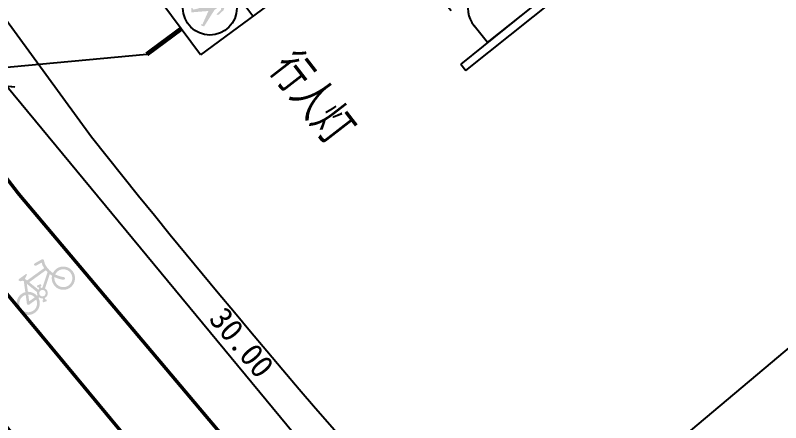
# Model space of a CAD drawing. Header units: millimetres. Extents: x 7233 to 195995, y 19522 to 226352.
# Drawn here: x 10286.27 to 10319.35, y 22398.96 to 22416.57 of the extents above; entities that cross this region are included whole.
import ezdxf

# ---------------------------------------------------------------- set-up
doc = ezdxf.new("R2010")
doc.units = ezdxf.units.MM
doc.linetypes.add('ACAD_ISO10W100', pattern=[18, 12, -3, 0, -3])
for name, color, linetype in [('@-交通信号', 7, 'Continuous'), ('@-监控设备', 7, 'Continuous'), ('@-设计标注', 7, 'Continuous'), ('@-道路红线', 1, 'Continuous'), ('AXIS', 2, 'Continuous')]:
    doc.layers.add(name, color=color, linetype=linetype)
doc.layers.add('@-道路标线', color=255, linetype='Continuous', lineweight=0)
doc.styles.add('--黑体', font='simhei.ttf')
doc.styles.add('宋体', font='')
doc.styles.add('黑体', font='simhei.ttf')
doc.styles.get('宋体').set_extended_font_data('SimSun')
doc.dimstyles.new('标志标注', dxfattribs={"dimtxt": 1, "dimasz": 0.5, "dimexe": 0, "dimexo": 0, "dimgap": 0.25, "dimtad": 1, "dimzin": 0, "dimdsep": 46, "dimtxsty": '--黑体', "dimblk": 'ARCHTICK', "dimcen": 0.09, "dimadec": 0, "dimazin": 0, "dimtfac": 1, "dimtix": 1, "dimtmove": 2, "dimatfit": 0, "dimfxl": 1, "dimtolj": 1, "dimtzin": 0, "dimarcsym": 0})

# ---------------------------------------------------------------- blocks, each defined once
blk = doc.blocks.new('_ArchTick')
at = {"color": 0, "linetype": 'ByBlock', "const_width": 0.15}
blk.add_lwpolyline([(-0.5, -0.5), (0.5, 0.5)], dxfattribs=at)
blk = doc.blocks.new('*D58')
at = {"layer": '@-设计标注', "color": 0, "lineweight": -2, "ltscale": 1.5, "transparency": 16777216}
for p, q in [((10283.85803052784, 22411.80802211237), (10285.90661649164, 22413.50331891631)), ((10285.90661649164, 22413.50331891631), (10305.03308086771, 22390.3910200157)), ((10302.98449490391, 22388.69572321176), (10305.03308086771, 22390.3910200157))]:
    blk.add_line(p, q, dxfattribs=at)
at = {"layer": 'Defpoints', "color": 0, "ltscale": 1.5, "transparency": 16777216}
for p in [(10283.85803052784, 22411.80802211237, 3.54891667e-08), (10305.03308086771, 22390.3910200157), (10302.98449490391, 22388.69572321176, 3.54891667e-08)]:
    blk.add_point(p, dxfattribs=at)
at = {"layer": '@-设计标注', "color": 0, "lineweight": -2, "ltscale": 1.5, "transparency": 16777216, "xscale": 0.5, "yscale": 0.5, "zscale": 0.5}
for p, rotation in [((10285.90661649164, 22413.50331891631), 129.6092825117406), ((10305.03308086771, 22390.3910200157), 309.6092825117407)]:
    blk.add_blockref('_ArchTick', p, dxfattribs=dict(at, rotation=rotation))
at = {"layer": '@-设计标注', "color": 0, "ltscale": 1.5, "transparency": 16777216, "insert": (10296.05198429805, 22402.42891281031), "char_height": 1, "attachment_point": 5, "rotation": 309.6092825117407, "style": '--黑体'}
blk.add_mtext('\\A1;30.00', dxfattribs=at)
blk = doc.blocks.new('A$C3CD052C4')
at = {"layer": '@-交通信号'}
h = blk.add_hatch(color=256, dxfattribs=at)
h.paths.add_polyline_path([(0.1983859571773792, 4.356085207038632), (0.3037263108562911, 4.182178008431947), (0.3200045453995699, 3.934058719638415), (0.3810483660345199, 3.966599105235218), (0.4013966001366498, 4.275731142948644), (0.2752394003473455, 4.548255585470542), (0.1207051664969185, 4.589344146314033), (0.1368730835529277, 4.649943680897195), (0.157221317771473, 4.715024181221452), (0.1409426421305398, 4.776036930097689), (0.1002470557141351, 4.8142541802099), (0.04286595714802388, 4.829918102943338), (-0.01451514147629496, 4.814254180208081), (-0.05521072783449199, 4.77603693009587), (-0.07148940341721755, 4.715024181205081), (-0.05114116919867229, 4.649943680909928), (-0.03497325220087077, 4.589344146312214), (-0.1895074860512977, 4.548255585452353), (-0.3156646858988097, 4.275731142926816), (-0.2953164516802644, 3.966599105244313), (-0.2342726311035221, 3.934058719632958), (-0.2179943965602433, 4.182178008441042), (-0.1126540429395391, 4.356085207034994), (-0.1126540428813314, 3.967285207005261), (-0.2342726310889702, 3.267445207033234), (-0.279085850372212, 3.25705659617779), (-0.2912468931463081, 3.189701124136263), (-0.1126540429249872, 3.189685207004004), (0.04286595720623154, 3.967285207021632), (0.1983859571919311, 3.189685207022194), (0.3769788072968367, 3.18970112414172), (0.3648177647555713, 3.257056596183247), (0.3200045454141218, 3.267445207024139), (0.1983859571773792, 3.967285207023451)])
h.paths.add_polyline_path([(-0.06118429476919118, 1.636378291499568), (-0.3482229192304658, 0.9205713478113466), (-0.4579572204529541, 0.9188305799580121), (-0.4771172687906073, 0.8874937784821668), (-0.3065058634529123, 0.7793136970540218), (0.08171556417073589, 1.403055258662789), (0.3901159533270402, 0.8554683633010427), (0.3610900809726445, 0.822830726599932), (0.3647185906738741, 0.7974457475393137), (0.4082571785402251, 0.7793136970467458), (0.506219883376616, 0.8590945566884329), (0.2014475629403023, 1.638771373256532), (0.2159607196663273, 2.019543891745343), (0.3683466593938647, 1.85998217249653), (0.408250562948524, 1.595980882662843), (0.4737198686198099, 1.636111189556686), (0.4445396291994257, 1.94701568977689), (0.3030383364821319, 2.150094438551605), (0.1325111714249942, 2.208116783383957), (0.1252545931201894, 2.251633812893488, 0.2072279350689316), (0.1346140927344095, 2.450030692549262, 0.0711061981058181), (0.1193633821385447, 2.472137523831407, 0.0975891202728249), (0.1034852991870139, 2.48372346323049, 0.0222332267681968), (0.08456203251262195, 2.491531811232562, 0.0407986121601978), (0.07378418094594963, 2.494460636444273, 0.0459787038497324), (0.04555813709157519, 2.49706172911101, 0.0363583218134128), (0.009835170960286632, 2.494460636444273, 0.02830864803348), (-0.00935821476741694, 2.490530535462312, 0.0246906909628924), (-0.03075985630857758, 2.483723463228671, 0.079384576499933), (-0.05583795587881468, 2.469505774046411, 0.1243502617140169), (-0.06706480044522323, 2.454712290782481, 0.0811445592898371), (-0.07183741006883793, 2.435193731856998, 0.0695555518301039), (-0.0704105976910796, 2.411836468469119, 0.0047304574096672), (-0.06829578496399336, 2.401883111553616, 0.0090106909384495), (-0.06704230702598579, 2.39668994594831, 0.057141586892112), (-0.06096273110597394, 2.380969756777631, -0.0682413411958788), (-0.05615765994298272, 2.367678773531225, -0.1243534000053011), (-0.05688904688577168, 2.34781299745373, 0.0894556629479959), (-0.05978576498455368, 2.320536050174269, 0.0148189027599731), (-0.05776430989499204, 2.300840494513977, -0.0224194918720017), (-0.05592311613145284, 2.279750535453786, 0.0428473774026392), (-0.05615765994298272, 2.26976586341334, 0.1828745618122536), (-0.05377668564324267, 2.264489678782411, 0.101618928131842), (-0.04527257199515589, 2.258886470561265, 0.0299215739039949), (-0.001733984012389556, 2.249434136931086), (-0.001733984012389556, 2.204490589996567), (-0.1098946226702537, 2.1785597586113), (-0.1807460487616481, 2.085614511275708), (-0.2914515398006188, 1.939557423202132), (-0.3313056047336431, 1.904149619640521), (-0.5062198836385505, 1.793500335124918), (-0.4530814243044006, 1.753666386819532), (-0.2629672755283536, 1.852729243923022), (-0.2161719821888255, 1.877593834708023), (-0.1098946225974942, 2.021437714965941)])
for p, q in [((-1.402307950018439, 5.60923179994461), (-1.402307949960232, -1.2732925824821e-11)), ((1.402307949902024, 5.609231799970075), (-1.402307950018439, 5.60923179994461)), ((1.402307949902024, 5.609231799970075), (1.402307949960232, 1.2732925824821e-11)), ((1.402307949989336, 2.804615899991404), (-1.402307950047543, 2.804615899995042)), ((1.402307949960232, 1.2732925824821e-11), (-1.402307949960232, -1.2732925824821e-11))]:
    blk.add_line(p, q, dxfattribs=at)
at = {"layer": '@-交通信号', "color": 1}
blk.add_circle((-1.01863406598568e-10, 4.206923849938903), 1.166399999991831, dxfattribs=at)
at = {"layer": '@-交通信号', "color": 3}
blk.add_circle((0.01579213106015231, 1.529717030643951), 1.166399999991831, dxfattribs=at)
blk = doc.blocks.new('A$C2DB36726')
at = {"layer": '@-交通信号', "color": 0}
for p, q in [((0.2707398048805771, 19.10640261614753), (0.9259002011531264, 19.10640261593107)), ((0.2707398048805771, 19.10640261614753), (0.2707398046186427, 18.35591820855552)), ((0.9259002011094708, 18.92063621809211), (0.2707398048369214, 18.92063621830857)), ((0.9253979073982918, 19.10640261590197), (0.2712420986790676, 19.10640261612934)), ((0.9253979073982918, 19.10640261590197), (0.2712420986790676, 19.10640261612934)), ((0.2712420986790676, 19.10640261612934), (0.2712420986790676, 19.10640261612934)), ((0.2712420986790676, 19.10640261612934), (0.2712420986790676, 19.10640261612934)), ((0.2712420986790676, 19.10640261612934), (0.2712420986790676, 19.10640261612934)), ((-0.3209045677649556, 18.30859194169352), (-0.9192245643789648, 18.24877299190848)), ((-0.9192245643789648, 18.24877299190848), (-0.9192245643935166, 18.18368659783846)), ((-0.3209045677649556, 18.30859194169352), (-0.1713245685823495, 18.30859194162804)), ((-0.1713245686114533, 18.32354994156594), (-0.0226563893957064, 18.32354994148591)), ((-0.1713245686114533, 18.32354994156594), (-0.1713245688588358, 17.57564994580025)), ((-0.0969904790108558, 18.32354994152592), (-0.0969904792582384, 17.57564994576023)), ((-0.0226563893957064, 18.32354994148591), (0.5983200027985732, 18.39205774797847)), ((-0.0226563893957064, 18.32354994148591), (-0.0226563896867447, 17.57564994576751)), ((0.5983200027985732, 18.39205774797847), (0.5983200024638791, 17.36515759836948)), ((-0.1713245686696609, 18.187432142342), (-4.513443640476908, 18.15070427520186)), ((-0.919224564480828, 17.97338742789361), (-0.919224564509932, 17.92581245998372)), ((-0.919224564480828, 17.97338742789361), (-0.1713245687133167, 17.97338742760803)), ((-0.919224564509932, 17.92581245998372), (-0.1713245687133167, 17.92581245971087)), ((-4.513443640593323, 17.74367269070717), (-0.1713245688006282, 17.71176774502237)), ((-0.9192245645681396, 17.65042689591973), (-0.9192245645390356, 17.71551328999158)), ((-0.3209045680123381, 17.59060794576908), (-0.9192245645681396, 17.65042689591973)), ((-0.3209045680123381, 17.59060794576908), (-0.171324568829732, 17.59060794569086)), ((-0.1713245688588358, 17.57564994580025), (-0.0226563896867447, 17.57564994576751)), ((0.271242098082439, 17.3651575985059), (-0.0226563896867447, 17.57564994576751)), ((0.271242098082439, 17.3651575985059), (0.5983200024638791, 17.36515759836948)), ((0.7613621964701452, 2.347801022608109), (0.2707397992198821, 2.347801022780913)), ((0.7593641026905971, 2.348681556273731), (0.2737369399110321, 2.348681556437441)), ((0.9229030548449372, 2.3486815562228), (0.2737369399110321, 2.348681556437441)), ((0.0299159998976393, 0.2393280113028595), (0.1809917992650298, 0.907442772973809)), ((0.2707397987396689, 0.907442772957438), (0.1809917992650298, 0.907442772973809)), ((0.574532512924634, 0.9074427728555748), (0.5745325126481476, 0.0897480119783723)), ((0.574532512924634, 0.9074427728555748), (0.6221074808272534, 0.9074427728428418)), ((0.6221074808272534, 0.9074427728428418), (0.6221074806089746, 0.0897480119328975)), ((0.9259001950122184, 0.9074427727409784), (1.015648194545065, 0.9074427726773135)), ((1.166723993461346, 0.2393280109045008), (1.015648194545065, 0.9074427726773135)), ((4.36557e-11, 0.0897480121329864), (1.196639993213466, 0.0897480117782834)), ((4.36557e-11, 0.0897480121329864), (0, 0)), ((0, 0), (1.196639993213466, -4.129106e-10)), ((0.0299159998976393, 0.2393280113028595), (0.0299159998685354, 0.0897480121311674)), ((1.166723993461346, 0.2393280109045008), (1.166723993388586, 0.0897480117801024)), ((1.196639993213466, 0.0897480117782834), (1.196639993213466, -4.129106e-10))]:
    blk.add_line(p, q, dxfattribs=at)
at = {"layer": '@-交通信号', "color": 7}
for p, q in [((0.9259002011531264, 19.10640261593107), (0.9259001947939396, 0.0897480118292151)), ((0.2707398042985005, 17.36551734515706), (0.2707397984631825, 0.0897480120820547))]:
    blk.add_line(p, q, dxfattribs=at)
at = {"layer": '@-交通信号'}
for p, q in [((-12.1218710076937, 18.12840390377459), (-15.8343094830343, 18.11798026906035)), ((-4.513443640476908, 18.15070427520186), (-12.1218710076937, 18.12840390377459)), ((-15.83430948319437, 17.77209954725003), (-12.12187100781011, 17.76304469104434)), ((-12.12187100781011, 17.76304469104434), (-4.513443640593323, 17.74367269070717))]:
    blk.add_line(p, q, dxfattribs=at)
blk.add_lwpolyline([(-15.8343094830343, 18.11798026906035), (-15.83430948319437, 17.77209954725003)], dxfattribs=at)
at = {"layer": '@-交通信号', "color": 7, "const_width": 0.5983199966045227}
blk.add_lwpolyline([(0.9259001963218906, 4.741081008987748), (0.2707398000493413, 4.741081009204208)], dxfattribs=at)
at = {"layer": '@-交通信号', "color": 0, "const_width": 0.5983199966045227}
for points in [[(0.9259001959435408, 3.544441015752454), (0.2707397996564396, 3.544441015970733)], [(0.9259001955069834, 2.347801022577186), (0.270739799234434, 2.347801022793646)], [(0.9259001951286336, 1.151161029341892), (0.2707397988415323, 1.151161029558352)]]:
    blk.add_lwpolyline(points, dxfattribs=at)
at = {"layer": '@-交通信号', "color": 0}
blk.add_solid([(0.0347330058575608, 11.52532118873387), (0.0347330059303204, 11.64498518801702), (0.3937250038725324, 11.58515318823447)], dxfattribs=at)
blk = doc.blocks.new('A$C7B111818')
at = {"layer": '@-监控设备', "linetype": 'ByBlock', "lineweight": 20}
for p, q in [((0.3557280376553535, 16.72901467001065), (0.3510674685239792, 16.07184614287689)), ((0.9282715991139412, 16.56227802904323), (0.3545744121074676, 16.56634662672877)), ((0.3557280376553535, 16.72901467001065), (0.9294252246618271, 16.72494607232511)), ((0.9289853870868682, 16.72494919179007), (0.3561678752303123, 16.72901155101135)), ((0.9289853870868682, 16.72494919179007), (0.3561678752303123, 16.72901155101135)), ((0.3561678752303123, 16.72901155101135), (0.3561678752303123, 16.72901155101135)), ((0.3561678752303123, 16.72901155101135), (0.3561678752303123, 16.72901155101135)), ((0.3561678752303123, 16.72901155101135), (0.3561678752303123, 16.72901155101135)), ((0.9294252246618271, 16.72494607232511), (0.8113303035497665, 0.0728387534618378)), ((-10.50204826891422, 15.94958024891093), (-13.7529436647892, 15.96350723179057)), ((-3.83952085673809, 15.92185884201899), (-10.50204826891422, 15.94958024891093)), ((-0.691601075232029, 15.98541322723031), (-0.6920052692294121, 15.92841973202303)), ((-0.1673052236437797, 16.03407862316817), (-0.691601075232029, 15.98541322723031)), ((-0.1673052236437797, 16.03407862316817), (-0.0363241359591484, 16.03314971923828)), ((-0.036231242120266, 16.0462478287518), (-0.0408757627010346, 15.3913423656486)), ((-0.036231242120266, 16.0462478287518), (0.0939514040946961, 16.04532458772883)), ((0.0288600772619248, 16.04578620800748), (0.0242155641317368, 15.39088074490428)), ((0.0939514040946961, 16.04532458772883), (0.0893068909645081, 15.39041912462562)), ((0.0939514040946961, 16.04532458772883), (0.6381404921412468, 16.10145776206627)), ((0.6381404921412468, 16.10145776206627), (0.6317633613944054, 15.20224326569587)), ((-13.75509161502123, 15.66063361801207), (-10.50431717932224, 15.62965011643246)), ((-0.03707654774189, 15.9270550343208), (-3.83952085673809, 15.92185884201899)), ((-0.6933112442493439, 15.74426934262737), (-0.6936066895723343, 15.70260988734662)), ((-0.6936066895723343, 15.70260988734662), (-0.0387012213468552, 15.69796536955982)), ((-0.6933112442493439, 15.74426934262737), (-0.0384057834744454, 15.73962482484057)), ((-10.50431717932224, 15.62965011643246), (-3.842048555612564, 15.56543791713193)), ((-3.842048555612564, 15.56543791713193), (-0.0400304570794106, 15.51053515961394)), ((-0.6953168511390686, 15.46146600274369), (-0.6949126645922661, 15.51845949795097)), ((-0.171763963997364, 15.40536937816068), (-0.6953168511390686, 15.46146600274369)), ((-0.171763963997364, 15.40536937816068), (-0.0407828688621521, 15.40444047469646)), ((-0.0408757627010346, 15.3913423656486), (0.0893068909645081, 15.39041912462562)), ((0.3453546091914177, 15.20427444484085), (0.0893068909645081, 15.39041912462562)), ((0.344917006790638, 15.20459257997572), (0.237633116543293, 0.0769073511473835)), ((0.3453546091914177, 15.20427444484085), (0.6317633613944054, 15.20224326569587)), ((0.6812737882137299, 2.051145293284207), (0.2516558021306992, 2.054192096926271)), ((0.67952960729599, 2.051928748842328), (0.2542857453227043, 2.054944531992077)), ((0.8227339833974838, 2.050913159269839), (0.2542857453227043, 2.054944531992077)), ((0.0276824608445168, 0.2093839785084128), (0.1641224101185799, 0.7934865802526474)), ((0.242711067199707, 0.7929292381741107), (0.1641224101185799, 0.7934865802526474)), ((0.5087299346923829, 0.7910426612943411), (0.5036519840359688, 0.0750207742676139)), ((0.5087299346923829, 0.7910426612943411), (0.5503893867135048, 0.7907472169026734)), ((0.5503893867135048, 0.7907472169026734), (0.5453114360570908, 0.0747253303416073)), ((0.8164082542061805, 0.788860640488565), (0.8949969112873077, 0.7883032984100283)), ((1.023138768970966, 0.2023243112489581), (0.8949969112873077, 0.7883032984100283)), ((0.0005573406815529, 0.0785886663943529), (0, 0)), ((0, 0), (1.047848738729953, -0.0074312286451459)), ((0.0005573406815529, 0.0785886663943529), (1.048406079411506, 0.0711574382148683)), ((0.0276824608445168, 0.2093839785084128), (0.0267535597085953, 0.0784028857015073)), ((1.023138768970966, 0.2023243112489581), (1.022209860384464, 0.0713432189077139)), ((1.048406079411506, 0.0711574382148683), (1.047848738729953, -0.0074312286451459))]:
    blk.add_line(p, q, dxfattribs=at)
at = {"layer": '@-监控设备', "linetype": 'ByBlock', "lineweight": 20, "flags": 128}
blk.add_lwpolyline([(-13.75509161502123, 15.66063361801207), (-13.7529436647892, 15.96350723179057)], dxfattribs=at)
at = {"layer": '@-监控设备', "linetype": 'ByBlock', "lineweight": 20, "const_width": 0.5239375458090634}
for points in [[(0.8402154445648193, 4.145820981822907), (0.2665182650089264, 4.149889579508453)], [(0.8327842205762863, 3.097972240764647), (0.2590870335698128, 3.102040838450193)], [(0.8253529891371726, 2.050123499240726), (0.2516558021306992, 2.054192096926271)], [(0.8179217651486396, 1.002274758182466), (0.2442245781421661, 1.006343355868011)]]:
    blk.add_lwpolyline(points, dxfattribs=at)
at = {"layer": '@-监控设备', "linetype": 'ByBlock', "lineweight": 20}
blk.add_solid([(0.1019874215126038, 10.09203708684072), (0.1027305424213409, 10.19682196062058), (0.4167136028409005, 10.14220015518367)], dxfattribs=at)
blk = doc.blocks.new('A$C498D7EB7')
at = {"layer": '@-监控设备', "linetype": 'Continuous', "ltscale": 2}
for p, q in [((0.7415846477088053, 5.36149666131314), (0.7415846477088053, 7.184442618558023)), ((0.7415846477088053, 7.184442618558023), (2.042977379082003, 7.184442618558023)), ((2.042977379082003, 7.184442618558023), (2.042977379082003, 5.36149666131314)), ((-1.160660759e-07, 0.0078386471213889), (-1.160660759e-07, 5.36149666131314)), ((-1.160660759e-07, 5.36149666131314), (2.816981893687625, 5.36149666131314)), ((2.042977379082003, 5.36149666131314), (0.7415846477088053, 5.36149666131314)), ((2.816981893687625, 5.36149666131314), (2.816981893687625, 0.0078386471213889)), ((2.816981893687625, 0.0078386471213889), (-1.160660759e-07, 0.0078386471213889))]:
    blk.add_line(p, q, dxfattribs=at)
at = {"layer": '@-监控设备', "style": '黑体'}
blk.add_text('500万C', height=1.199999999254941, rotation=270, dxfattribs=at).set_placement((0.9469450151955244, 5.192262233047586))
blk = doc.blocks.new('A$C553501C0')
at = {"layer": '@-监控设备', "linetype": 'Continuous', "ltscale": 2}
for p, q in [((1.248616775905247, 2.179265553046207), (1.248616775905247, 3.853216994975809)), ((0.4990495725214715, 1.929244220762484), (-0.363217226069537, 3.271895192718147)), ((1.998183979303576, 1.929244220762484), (2.860450777894584, 3.271895192718147)), ((1.998183979303576, 1.929244220762484), (2.76721592870308, 3.126717549779641)), ((0, 0), (0, 0.9306487751564418)), ((2.497233551810495, 0), (2.497233551810495, 0.9306487751564418)), ((0, 0), (2.497233551810495, 0))]:
    blk.add_line(p, q, dxfattribs=at)
for centre, major_axis, ratio, start_param, end_param in [((1.198030600527999, 2.092562685842494), (-1.108430419506384, 1.108430419506384), 0.9999999999054189, 4.005147303581881, 7.088453396431974), ((1.248616775905247, 0.9306487751564418), (0.8829053893494505, 0.8829053893494505), 0.9999999999946532, 5.497787143779464, 8.639379797369259)]:
    blk.add_ellipse(centre, major_axis=major_axis, ratio=ratio, start_param=start_param, end_param=end_param, dxfattribs=at)
at = {"layer": '@-监控设备', "style": '黑体'}
blk.add_text('闪光灯D', height=1.063791053670161, rotation=270, dxfattribs=at).set_placement((3.061033425809, 5.377097261658491))
blk = doc.blocks.new('A$C0EA21B18')
at = {"layer": '@-交通信号', "rotation": 359.9999999084945}
blk.add_blockref('A$C2DB36726', (3.11203766614e-05, 0), dxfattribs=at)
at = {"layer": '@-监控设备', "xscale": 0.886492545279907, "yscale": 0.8864925452708121, "zscale": 0.8864925452717104}
blk.add_blockref('A$C498D7EB7', (-9.165723504833297, 18.17365758760934), dxfattribs=at)
at = {"layer": '@-监控设备'}
for p in [(-14.34991458637523, 18.12111123866634), (-5.473941509466385, 18.14788896445134)]:
    blk.add_blockref('A$C553501C0', p, dxfattribs=at)
at = {"layer": '@-监控设备', "xscale": 1.141956346736566, "yscale": 1.141956346740698, "zscale": 1.141956346739396, "rotation": 0.4063274448761323}
blk.add_blockref('A$C7B111818', (3.62188875442e-05, 0), dxfattribs=at)

msp = doc.modelspace()

# ---------------------------------------------------------------- hatches: boundary and pattern name
at = {"layer": '@-道路标线'}
h = msp.add_hatch(color=7, dxfattribs=at)
edge = h.paths.add_edge_path()
edge.add_line((10286.63705749468, 22405.06904614444), (10286.59165953151, 22405.10574127852))
edge.add_ellipse((10286.3228844415, 22405.47484982577), major_axis=(-0.1093893641109634, 0.4432986769891558), ratio=0.9999805706952836, start_angle=200.1195756284293, end_angle=202.1999952957983, ccw=False)
edge.add_ellipse((10286.50718310062, 22405.22878811134), major_axis=(0.1459520327110102, 0.03601544709629364), ratio=0.9999999506772708, start_angle=219.8589830386828, end_angle=284.2785924977287, ccw=False)
edge.add_ellipse((10286.45086487769, 22405.13533984823), major_axis=(0.04158409664496813, 0.01026138385978794), ratio=0.9999998303205472, start_angle=113.18325781182659, end_angle=206.501347011118, ccw=False)
edge.add_line((10286.42506154886, 22405.16952641002), (10286.7465088219, 22405.40149368596))
edge.add_ellipse((10286.72555620991, 22405.36548766187), major_axis=(0.04044548191190783, 0.009980416764504067), ratio=0.9999998508462595, start_angle=310.81329457208363, end_angle=405.9425271505703, ccw=False)
edge.add_ellipse((10286.3228844415, 22405.47484982577), major_axis=(0.4433001647896572, 0.1093897312439127), ratio=0.999999995276094, start_angle=307.0992444217952, end_angle=329.14455822133897, ccw=False)
edge.add_line((10286.67753036228, 22405.18726080588), (10286.774148767, 22405.10916422847))
edge.add_line((10286.77414876781, 22405.10916422895), (10287.51713246442, 22405.64532651991))
edge.add_ellipse((10288.49047058082, 22406.31020483872), major_axis=(-0.2824000487930599, 1.144421754610876), ratio=0.9999997747193812, start_angle=102.93400800517048, end_angle=110.4751074252666, ccw=False)
edge.add_line((10287.43829401109, 22405.77881540317), (10287.40937059631, 22405.88416020049))
edge.add_line((10287.40937059708, 22405.88416020098), (10287.16376877596, 22405.74834856115))
edge.add_ellipse((10287.13536798873, 22405.79970855234), major_axis=(-0.01406058312994234, 0.05698029191281137), ratio=0.9999999969862579, start_angle=15.0799806736444, end_angle=195.0799806736443, ccw=False)
edge.add_line((10287.10696720178, 22405.85106854484), (10287.41252215967, 22406.02003276702))
edge.add_ellipse((10287.44622348351, 22405.97160384056), major_axis=(-0.01413526452022437, 0.05728293707193429), ratio=0.9999999565071804, start_angle=-94.40099306387123, end_angle=20.972252427922285, ccw=False)
edge.add_line((10287.50442220294, 22405.98130174249), (10287.54828801164, 22405.82153381309))
edge.add_ellipse((10288.49047058082, 22406.31020483872), major_axis=(1.030460890480186, 0.2542788133644748), ratio=0.9999999809832021, start_angle=193.5523853715453, end_angle=221.8935450160579)
edge.add_ellipse((10288.34469166819, 22405.20843821552), major_axis=(0.4894948474195934, 0.1207888335207736), ratio=0.9999999808311439, start_angle=-98.18991527179861, end_angle=139.7104712913849, ccw=False)
edge.add_ellipse((10288.34469166819, 22405.20843821552), major_axis=(0.489494845988133, 0.1207888331675435), ratio=0.9999999833191034, start_angle=153.487581228541, end_angle=261.8100847081013, ccw=False)
edge.add_ellipse((10288.49047058082, 22406.31020483872), major_axis=(1.14442154872089, 0.2823999979871906), ratio=0.9999999987140331, start_angle=217.7231741279261, end_angle=223.3859971820988, ccw=False)
edge.add_line((10287.75804610029, 22405.38662233632), (10287.55035810711, 22404.76695747357))
edge.add_ellipse((10287.44018910586, 22404.56369090601), major_axis=(0.2244691516065767, 0.05539050538914983), ratio=0.9999999485642296, start_angle=280.9424230675123, end_angle=407.6811191826454, ccw=False)
edge.add_line((10287.53718180745, 22404.3538173293), (10287.56237897889, 22404.28554121978))
edge.add_line((10287.5623789805, 22404.28554122075), (10287.60434969304, 22404.29939157977))
edge.add_line((10287.60434969175, 22404.29939158005), (10287.63120278296, 22404.21801871668))
edge.add_line((10287.63120278216, 22404.21801871619), (10287.46867166834, 22404.16438335054))
edge.add_line((10287.46867166833, 22404.16438335054), (10287.44181857763, 22404.24575621311))
edge.add_line((10287.44181857762, 22404.24575621312), (10287.48095683161, 22404.25867186299))
edge.add_line((10287.48095683258, 22404.2586718614), (10287.45357184467, 22404.33287624608))
edge.add_ellipse((10287.44018910586, 22404.56369090601), major_axis=(-0.05539050318310997, 0.2244691426666351), ratio=0.9999998710940378, start_angle=156.077858777343, end_angle=169.4568067655877, ccw=False)
edge.add_line((10287.39980034307, 22404.336043696), (10287.36976940891, 22404.34347380315))
edge.add_ellipse((10287.44018910586, 22404.56369090601), major_axis=(0.2244691493072728, 0.05539050482176854), ratio=0.99999997824153, start_angle=219.2364363992578, end_angle=238.4055656186149, ccw=False)
edge.add_line((10287.30136394295, 22404.37880694126), (10287.26914355757, 22404.35555561684))
edge.add_ellipse((10286.82638173724, 22404.12173061333), major_axis=(-0.1199584583337407, 0.4861297650387981), ratio=0.999999957172602, start_angle=251.5529690226818, end_angle=283.97727336007733, ccw=False)
edge.add_line((10287.32549067061, 22404.08170021397), (10287.30051386017, 22403.96076204437))
edge.add_ellipse((10286.82638173724, 22404.12173061333), major_axis=(0.4861297441053741, 0.119958453168163), ratio=0.9999999765459381, start_angle=90.72597712170881, end_angle=327.3860601384187, ccw=False)
edge.add_line((10286.70027348149, 22404.60630140736), (10286.63705749355, 22405.06904614814))
edge = h.paths.add_edge_path(flags=16)
edge.add_line((10286.86876102793, 22405.03268922114), (10287.26390982761, 22404.71329077826))
edge.add_ellipse((10287.44018910586, 22404.56369090601), major_axis=(0.2244694642742622, 0.05539058254372094), ratio=0.9999989921065656, start_angle=113.33312174311399, end_angle=125.81877227170509, ccw=False)
edge.add_line((10287.30042158036, 22404.74786349732), (10287.27294636219, 22404.82231237843))
edge.add_line((10287.27294636124, 22404.82231238001), (10287.22848795517, 22404.80416619621))
edge.add_line((10287.22848795595, 22404.80416619671), (10287.19610644086, 22404.88350136417))
edge.add_line((10287.19610644007, 22404.88350136366), (10287.36710104369, 22404.95329468288))
edge.add_line((10287.36710104288, 22404.95329468241), (10287.39948256023, 22404.87395951306))
edge.add_line((10287.39948256151, 22404.87395951275), (10287.352327357, 22404.85471259876))
edge.add_line((10287.35232735702, 22404.85471259876), (10287.37759055459, 22404.78625757851))
edge.add_ellipse((10287.44018910586, 22404.56369090601), major_axis=(-0.05539050313041914, 0.2244691424531059), ratio=0.9999996316774112, start_angle=-12.801403836924408, end_angle=1.8475263374838278, ccw=False)
edge.add_line((10287.43591153971, 22404.79485363415), (10287.66257501545, 22405.4711344036))
edge.add_ellipse((10288.49047058082, 22406.31020483872), major_axis=(1.144421463184165, 0.2823999768799583), ratio=0.9999999651228509, start_angle=206.1845881327514, end_angle=211.5225778991242, ccw=False)
edge.add_line((10287.58810603058, 22405.55179302265), (10286.86876102636, 22405.03268922018))
edge = h.paths.add_edge_path(flags=16)
edge.add_line((10286.76562999151, 22404.96512110544), (10286.81247007526, 22404.62224895806))
edge.add_ellipse((10286.82638173724, 22404.12173061333), major_axis=(0.4861297471987303, 0.1199584539314865), ratio=0.9999999682488206, start_angle=387.44292668244736, end_angle=437.7305866839091, ccw=False)
edge.add_line((10287.20252284878, 22404.45223027657), (10287.22841705591, 22404.47091642037))
edge.add_ellipse((10287.44018910586, 22404.56369090601), major_axis=(-0.05539051078221739, 0.2244691734618979), ratio=0.9999998818253548, start_angle=66.12125378608778, end_angle=99.79606636223912, ccw=False)
edge.add_line((10287.21251136978, 22404.60390726275), (10286.76562999152, 22404.96512110542))
edge = h.paths.add_edge_path(flags=16)
edge.add_line((10287.39756741932, 22404.43040398042), (10287.41574371379, 22404.42590688889))
edge.add_ellipse((10287.44018910586, 22404.56369090601), major_axis=(0.03518716764110175, 0.135439567344504), ratio=0.9999982862807512, start_angle=184.5028513073123, end_angle=536.8305418411982)
edge = h.paths.add_edge_path(flags=16)
edge.add_ellipse((10288.34469166819, 22405.20843821552), major_axis=(0.3755342619638008, 0.09266766685862442), ratio=0.9999999827594351, start_angle=158.9141864051265, end_angle=261.729474163011)
edge.add_ellipse((10288.34469166819, 22405.20843821552), major_axis=(0.3755342662070579, 0.09266766790570007), ratio=0.9999999726421697, start_angle=261.7294742455286, end_angle=501.1211886144014)
edge.add_ellipse((10288.49047058082, 22406.31020483872), major_axis=(1.030460895634455, 0.2542788146363539), ratio=0.9999999693913519, start_angle=228.2603932092995, end_angle=249.2839976678984)
edge.add_ellipse((10288.35635839292, 22405.19820284562), major_axis=(0.05698192006744669, 0.01406098489698898), ratio=0.9999984609880854, start_angle=249.7117148502653, end_angle=428.8563375229205, ccw=False)
edge.add_ellipse((10288.49047058082, 22406.31020483872), major_axis=(1.144421484690131, 0.2823999821868182), ratio=0.9999999672635289, start_angle=229.4454243372494, end_angle=249.28399770017649, ccw=False)
edge = h.paths.add_edge_path(flags=16)
edge.add_line((10286.82847970098, 22404.50505757885), (10286.86861423198, 22404.21127047023))
edge.add_line((10286.86861423278, 22404.21127047074), (10287.10676555359, 22404.38312856366))
edge.add_ellipse((10286.82638173724, 22404.12173061333), major_axis=(0.3721691581807587, 0.09183728639032601), ratio=0.9999999719880538, start_angle=29.13147224983823, end_angle=75.82490958884358)
edge = h.paths.add_edge_path(flags=16)
edge.add_ellipse((10286.82638173724, 22404.12173061333), major_axis=(0.3721691640992814, 0.09183728785079362), ratio=0.9999999542659418, start_angle=92.82568757028405, end_angle=327.3860593604895)
edge.add_line((10287.18936581275, 22403.99849697147), (10287.20848744508, 22404.09108431175))
edge.add_ellipse((10286.82638173724, 22404.12173061333), major_axis=(0.3721691624886927, 0.09183728745336121), ratio=0.9999999059556514, start_angle=341.5529669549778, end_angle=371.5106501264239)
edge.add_line((10287.17273956167, 22404.28598721443), (10286.87540350294, 22404.07141940814))
edge.add_ellipse((10286.8326147733, 22404.12117992874), major_axis=(-0.01572279824765492, 0.06371639252498694), ratio=0.9999999181052606, start_angle=79.8263932664151, end_angle=206.8305000872452, ccw=False)
edge.add_line((10286.76712305483, 22404.11695865262), (10286.71630908407, 22404.4889198977))

# ---------------------------------------------------------------- linework, layer by layer
at = {"layer": '@-交通信号', "linetype": 'Continuous', "lineweight": -3}
msp.add_line((10283.11233415339, 22414.07267558191), (10291.94724824093, 22414.88279267149), dxfattribs=at)
at = {"layer": '@-交通信号', "const_width": 0.2, "flags": 128}
msp.add_lwpolyline([(10293.4376199684, 22415.98557340569), (10291.94724824093, 22414.88279267149)], dxfattribs=at)
at = {"layer": '@-监控设备', "flags": 128}
msp.add_lwpolyline([(10329.21790615246, 22410.20932984872), (10305.47969634198, 22390.24802460329)], dxfattribs=at)
at = {"layer": '@-道路标线', "color": 7, "linetype": 'Continuous', "const_width": 0.15, "elevation": 3.54891667e-08, "flags": 128}
for points in [[(10267.4516164275, 22434.86545991804, 0.02050105828602319), (10286.42677678177, 22408.83292085216)], [(10281.49347205693, 22409.85124388128, 0.04703742160128941), (10332.47786799017, 22355.6809338309), (10397.16063708114, 22293.04815720979)], [(10286.42677678186, 22408.83292085203, 0.0446433419753076), (10334.68295554184, 22358.06967893866), (10399.42143787491, 22295.3829547965)], [(10278.79581722707, 22407.61881346732, 0.01251202399076667), (10291.47309982772, 22392.14527766812, 0.01251202399076667)], [(10276.09818358854, 22405.38640059013, 0.01240131074513929), (10288.77393586295, 22389.91595010741, 0.01240131074513929)]]:
    msp.add_lwpolyline(points, format="xyb", dxfattribs=at)
at = {"layer": '@-道路红线', "ltscale": 1.5, "elevation": 3.54891667e-08}
msp.add_lwpolyline([(10270.77790403058, 22437.08712838601), (10289.55993298185, 22411.31955154969)], dxfattribs=at)
at = {"layer": '@-道路红线', "elevation": 3.54891667e-08}
for points in [[(10289.55993298185, 22411.31955154969, 0.04470477607528933), (10337.3965920509, 22361.00998025763)], [(10289.55993298185, 22411.31955154969, 0.04470477607529517), (10337.3965920509, 22361.00998025762)]]:
    msp.add_lwpolyline(points, format="xyb", dxfattribs=at)
at = {"layer": 'AXIS', "color": 5, "linetype": 'ACAD_ISO10W100', "ltscale": 0.6}
for centre, radius, start in [((10594.25937343062, 22653.14438689586, 3.54891667e-08), 408.9999999999966, 192.6662331165569), ((10594.25937343065, 22653.14438689586, 3.54891667e-08), 409.0000000000257, 199.4804699455849)]:
    msp.add_arc(centre, radius, start, 228.6211008724932, dxfattribs=at)

# ---------------------------------------------------------------- block references
at = {"layer": '@-交通信号', "rotation": 306.4990974455233}
msp.add_blockref('A$C3CD052C4', (10293.4376199684, 22415.98557340569), dxfattribs=at)
at = {"layer": '@-监控设备', "rotation": 38.63776783924246}
msp.add_blockref('A$C0EA21B18', (10329.20373595662, 22410.19514403845), dxfattribs=at)

# ---------------------------------------------------------------- texts
at = {"layer": '@-交通信号', "style": '宋体', "width": 0.7}
msp.add_text('行人灯', height=1.499999999999999, rotation=307.7681649032358, dxfattribs=at).set_placement((10297.24030497073, 22414.26003376685))

# ---------------------------------------------------------------- dimensions: what is measured, and where the dimension line sits
at = {"layer": '@-设计标注', "ltscale": 1.5}
dim = msp.add_aligned_dim(p1=(10283.85803052784, 22411.80802211236, 3.54891667e-08), p2=(10302.98449490391, 22388.69572321176, 3.54891667e-08), distance=2.6590855015448525, dimstyle='标志标注', dxfattribs=at)
dim.commit()
dim.dimension.update_dxf_attribs({"geometry": '*D58', "text_midpoint": (10296.05198429805, 22402.42891281031)})

doc.saveas('drawing.dxf')
